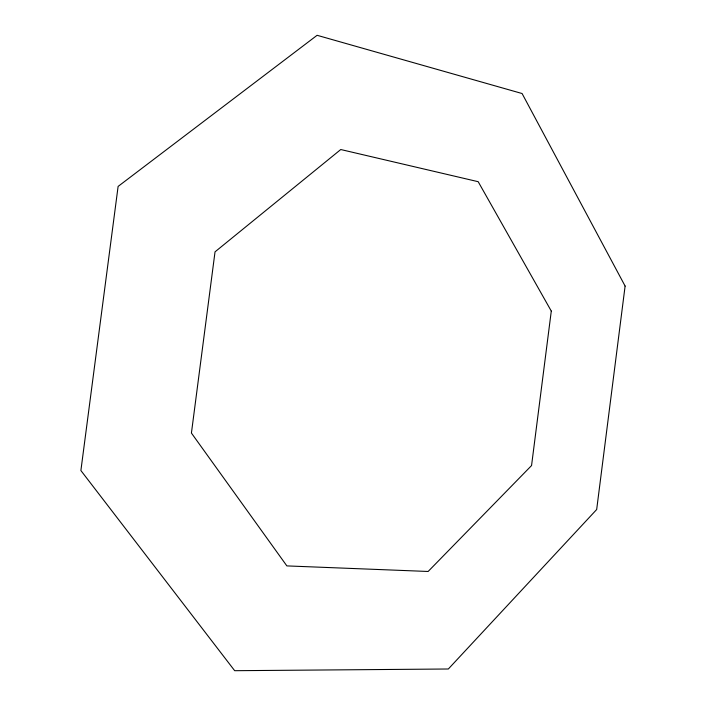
<?xml version="1.0" encoding="UTF-8"?>
<svg xmlns="http://www.w3.org/2000/svg" width="706" height="706" viewBox="0 0 706 706"><rect width="100%" height="100%" fill="white"/><g stroke="black" fill="none" stroke-linecap="round" stroke-linejoin="round"><path stroke-width="1.06" d="M551.289 311.081L531.556 465.554L428.136 571.472L286.865 565.903L191.423 433.06L215.03 251.848L340.76 149.531L478.183 181.698L551.289 311.081M625.11 286.062L596.676 509.52L448.336 668.997L234.683 670.7L80.89 470.531L118.114 186.419L317.1 35.3L522.087 93.527L625.11 286.062"/></g></svg>
